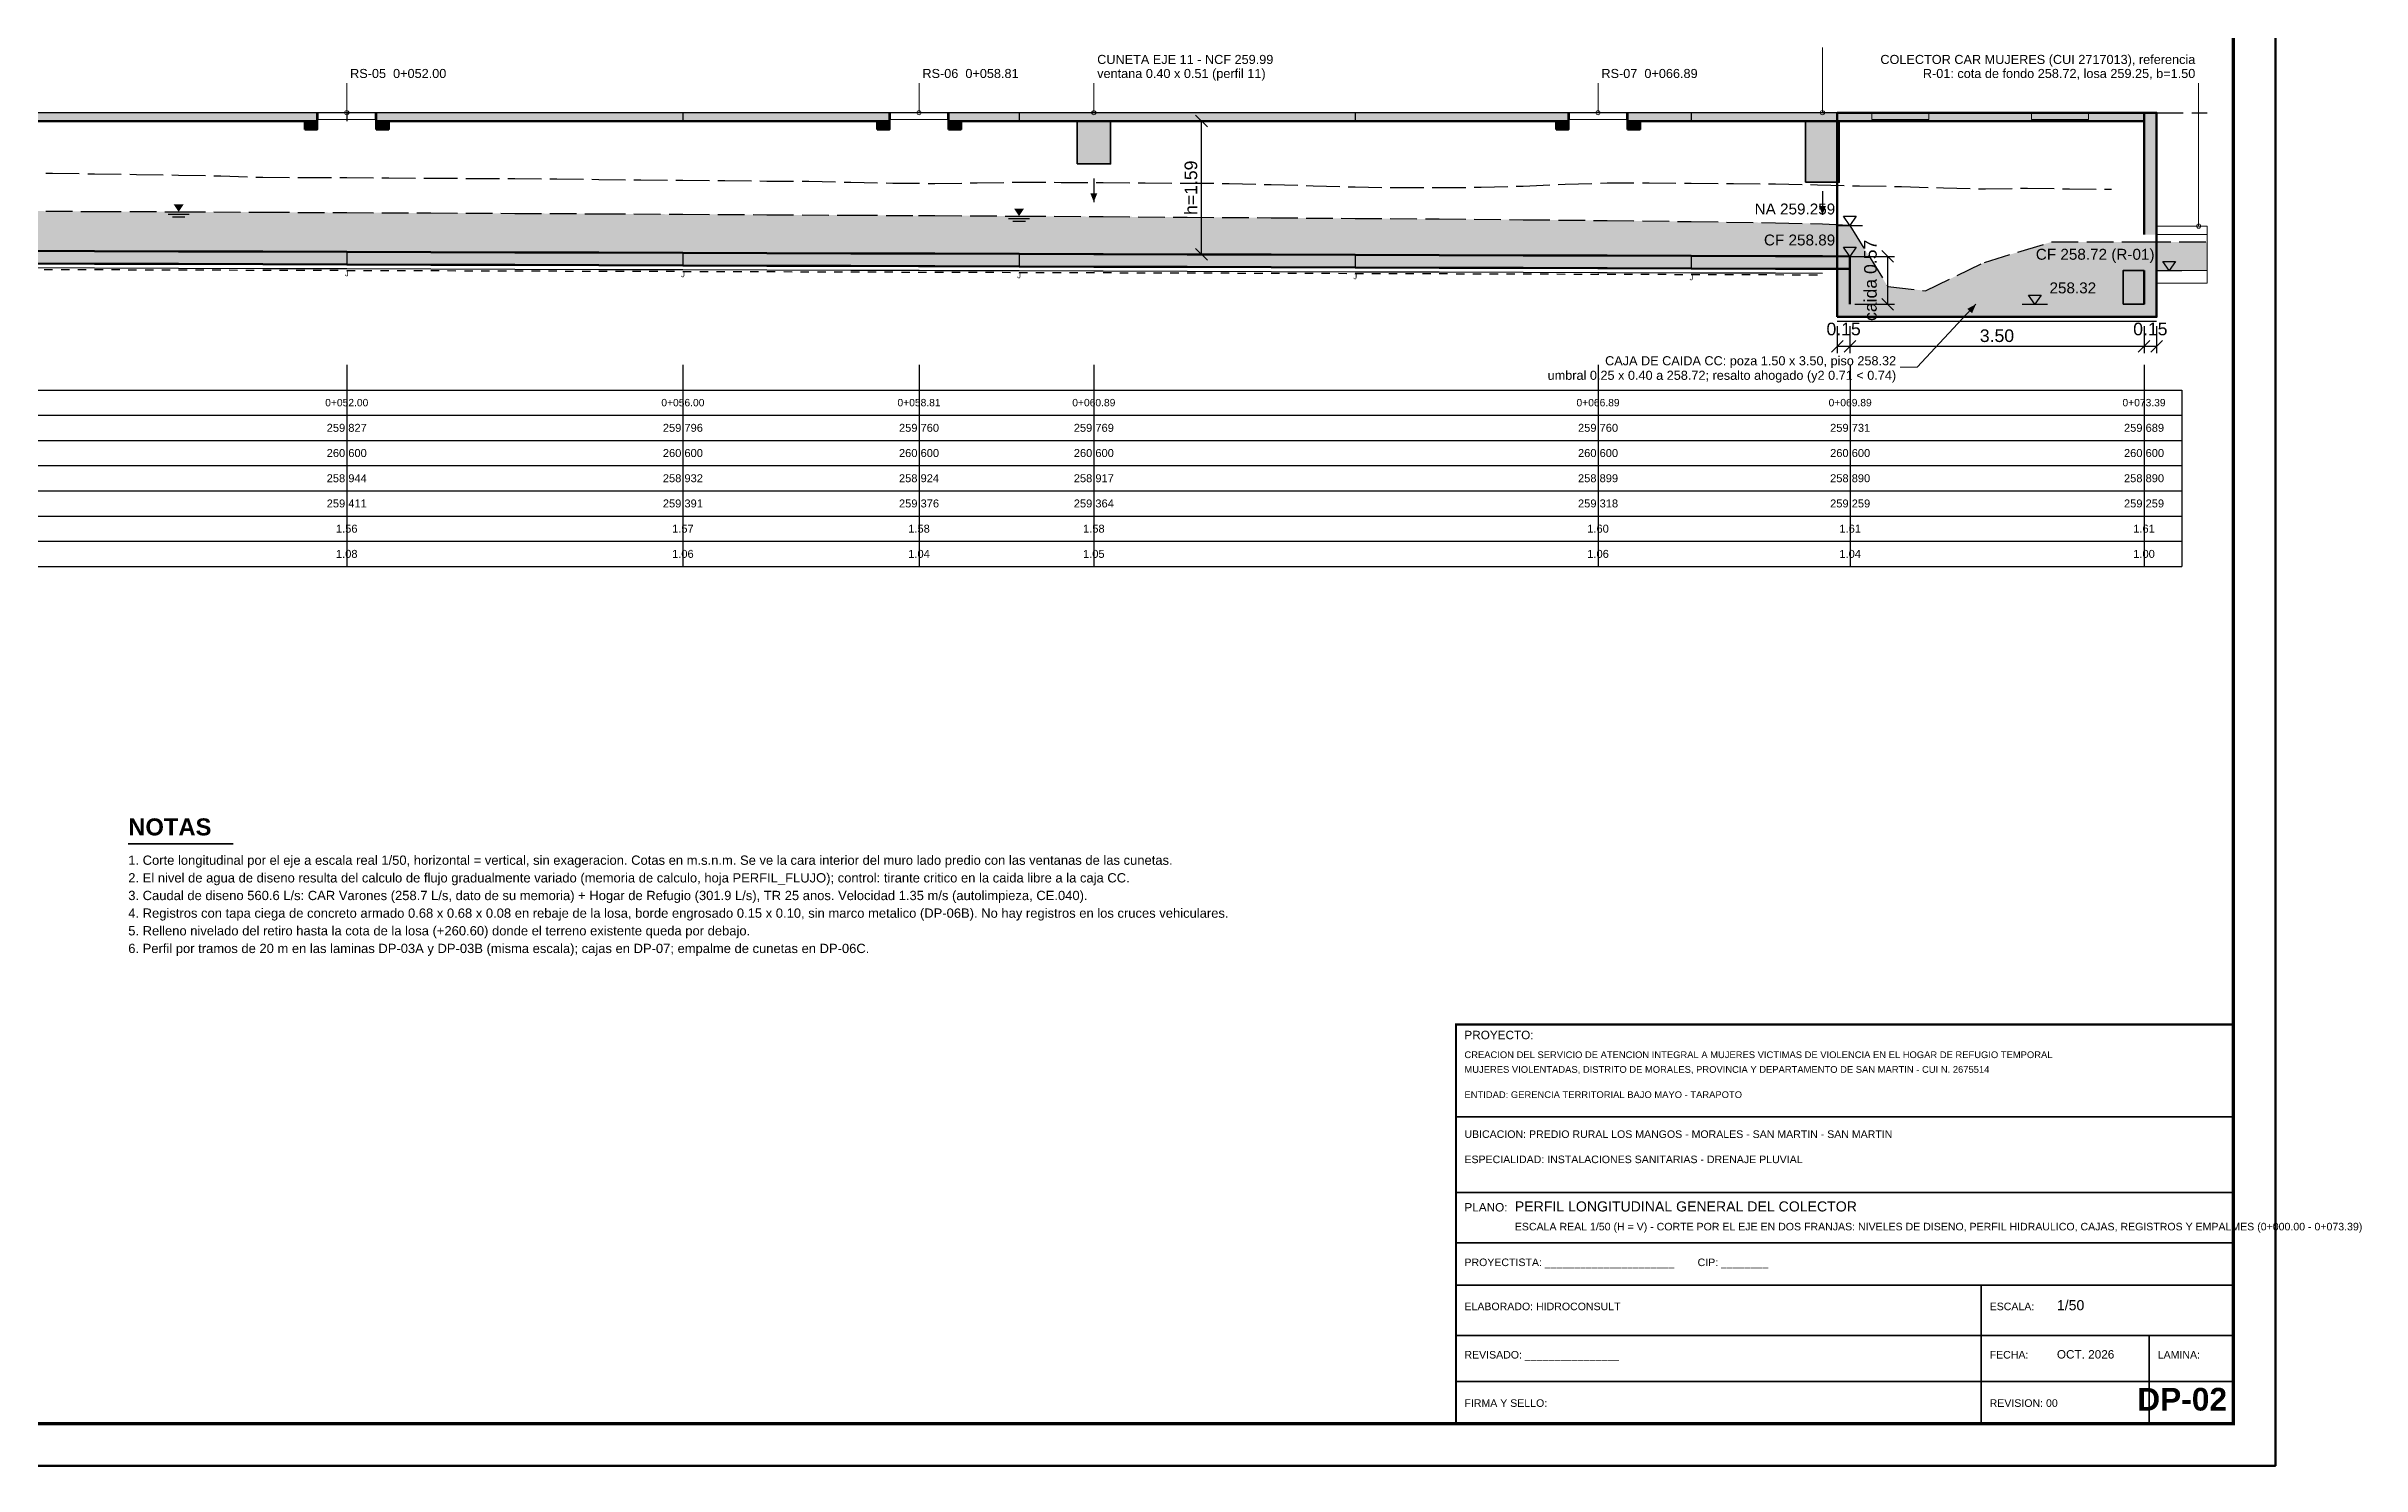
# Model space of a CAD drawing. Header units: metres. Extents: x 349021 to 349543, y 9281040 to 9281959.
# Drawn here: x 349256.5 to 349284.06, y 9281839.79 to 9281856.68 of the extents above; entities that cross this region are included whole.
import ezdxf
from ezdxf.enums import TextEntityAlignment as Align

# ---------------------------------------------------------------- set-up
doc = ezdxf.new("R2010")
doc.units = ezdxf.units.M
doc.header["$LTSCALE"] = 0.25
doc.linetypes.add('DASHED', pattern=[1.524, 1.27, -0.254])
doc.linetypes.add('HIDDEN', pattern=[0.375, 0.25, -0.125])
for name, color, linetype, lineweight in [('AGUA', 150, 'DASHED', 25), ('ARQ-BASE', 8, 'CONTINUOUS', 13), ('CONCRETO', 250, 'CONTINUOUS', 50), ('COTAS', 94, 'CONTINUOUS', 18), ('CUNETA', 3, 'CONTINUOUS', 35), ('LLAMADAS', 30, 'CONTINUOUS', 18), ('MARCO', 7, 'CONTINUOUS', 50), ('MARCO-METALICO', 32, 'CONTINUOUS', 40), ('POZA', 34, 'CONTINUOUS', 35), ('REGISTRO-TAPA', 30, 'CONTINUOUS', 18), ('ROTULO', 7, 'CONTINUOUS', 35), ('TERRENO', 7, 'CONTINUOUS', 30), ('TITULOS', 160, 'CONTINUOUS', 35)]:
    doc.layers.add(name, color=color, linetype=linetype, lineweight=lineweight)
for name, color, linetype, true_color in [('AGUA-RELLENO', 150, 'CONTINUOUS', 0xcde4f6), ('CONCRETO-ACHURADO', 8, 'CONTINUOUS', 0xe2e2e2), ('ISO-CUNETA', 94, 'CONTINUOUS', 0xa8d6a8)]:
    doc.layers.add(name, color=color, linetype=linetype, true_color=true_color)
for name, color, linetype in [('AGUA-SIMBOLO', 150, 'CONTINUOUS'), ('EXCAVACION', 8, 'HIDDEN'), ('FLUJO', 150, 'CONTINUOUS'), ('GUITARRA', 8, 'CONTINUOUS'), ('JUNTAS', 8, 'DASHED'), ('NIVELES', 7, 'CONTINUOUS'), ('PROGRESIVAS', 5, 'CONTINUOUS'), ('ROTULO-TEXTO', 7, 'CONTINUOUS'), ('SOLADO', 8, 'CONTINUOUS'), ('TERRENO-EXISTENTE', 8, 'DASHED'), ('TEXTOS', 7, 'CONTINUOUS'), ('TEXTOS-NOTAS', 7, 'CONTINUOUS')]:
    doc.layers.add(name, color=color, linetype=linetype)
doc.styles.get("Standard").update_dxf_attribs({"font": 'arial.ttf'})
doc.styles.add('TITULOS', font='arialbd.ttf')
doc.dimstyles.new('COT-50', dxfattribs={"dimscale": 0.05, "dimtxt": 3, "dimasz": 2.2, "dimexe": 1.6, "dimexo": 1.2, "dimgap": 1, "dimtad": 1, "dimzin": 0, "dimdsep": 46, "dimtxsty": 'Standard', "dimtsz": 1.4, "dimcen": 2.5, "dimclrd": 256, "dimclre": 256, "dimclrt": 7, "dimazin": 3, "dimtfac": 1, "dimtmove": 0, "dimatfit": 3})

# ---------------------------------------------------------------- blocks, each defined once
blk = doc.blocks.new('SIMB-AGUA')
at = {"layer": 'AGUA-SIMBOLO'}
for p, q in [((-2.5, -0.6), (2.5, -0.6)), ((-1.5, -1.2), (1.5, -1.2))]:
    blk.add_line(p, q, dxfattribs=at)
blk.add_solid([(0, 0), (-1.2, 1.8), (1.2, 1.8)], dxfattribs=at)
blk = doc.blocks.new('SIMB-FLECHA')
at = {"layer": 'FLUJO'}
blk.add_lwpolyline([(-4, 0), (4, 0)], dxfattribs=at)
blk.add_solid([(4, 0), (1, 1.2), (1, -1.2)], dxfattribs=at)
blk = doc.blocks.new('SIMB-NIVEL')
at = {"layer": 'NIVELES'}
blk.add_line((-3, 0), (3, 0), dxfattribs=at)
blk.add_lwpolyline([(0, 0), (-1.5, 2.2), (1.5, 2.2)], close=True, dxfattribs=at)

msp = doc.modelspace()

# ---------------------------------------------------------------- hatches: boundary and pattern name
at = {"layer": 'AGUA-RELLENO', "true_color": 0xcde4f6}
h = msp.add_hatch(color=7, dxfattribs=at)
h.dxf.hatch_style = 1
h.paths.add_polyline_path([(349244.08, 9281854.282), (349245.08, 9281854.279), (349246.08, 9281854.276), (349247.08, 9281854.273), (349247.12, 9281854.273), (349247.12, 9281854.273), (349248.08, 9281854.27), (349249.08, 9281854.267), (349249.12, 9281854.267), (349249.12, 9281854.267), (349250.08, 9281854.264), (349250.76, 9281854.262), (349251.08, 9281854.261), (349252.08, 9281854.258), (349253.08, 9281854.255), (349254.08, 9281854.252), (349255.08, 9281854.249), (349256.08, 9281854.246), (349257.08, 9281854.243), (349258.08, 9281854.24), (349259.08, 9281854.237), (349260.08, 9281854.234), (349261.08, 9281854.231), (349262.08, 9281854.228), (349263.08, 9281854.225), (349264.08, 9281854.222), (349265.08, 9281854.219), (349266.08, 9281854.216), (349266.885, 9281854.214), (349266.89, 9281854.214), (349267.08, 9281854.213), (349268.08, 9281854.21), (349268.97, 9281854.207), (349269.08, 9281854.207), (349270.08, 9281854.204), (349271.08, 9281854.201), (349272.08, 9281854.198), (349273.08, 9281854.195), (349274.08, 9281854.192), (349274.967, 9281854.189), (349274.97, 9281854.189), (349275.08, 9281854.189), (349276.08, 9281854.186), (349277.08, 9281854.183), (349277.64, 9281854.181), (349277.967, 9281854.18), (349277.967, 9281854.549), (349277.64, 9281854.568), (349277.08, 9281854.58), (349276.08, 9281854.595), (349275.08, 9281854.607), (349274.97, 9281854.608), (349274.967, 9281854.608), (349274.08, 9281854.616), (349273.08, 9281854.625), (349272.08, 9281854.632), (349271.08, 9281854.64), (349270.08, 9281854.646), (349269.08, 9281854.653), (349268.97, 9281854.654), (349268.08, 9281854.659), (349267.08, 9281854.665), (349266.89, 9281854.666), (349266.885, 9281854.666), (349266.08, 9281854.671), (349265.08, 9281854.676), (349264.08, 9281854.681), (349263.08, 9281854.687), (349262.08, 9281854.692), (349261.08, 9281854.697), (349260.08, 9281854.701), (349259.08, 9281854.706), (349258.08, 9281854.711), (349257.08, 9281854.715), (349256.08, 9281854.72), (349255.08, 9281854.724), (349254.08, 9281854.729), (349253.08, 9281854.733), (349252.08, 9281854.737), (349251.08, 9281854.741), (349250.76, 9281854.743), (349250.08, 9281854.746), (349249.12, 9281854.75), (349249.12, 9281854.75), (349249.08, 9281854.75), (349248.08, 9281854.754), (349247.12, 9281854.758), (349247.12, 9281854.758), (349247.08, 9281854.758), (349246.08, 9281854.762), (349245.08, 9281854.766), (349244.08, 9281854.77)])
h = msp.add_hatch(color=7, dxfattribs=at)
h.dxf.hatch_style = 1
h.paths.add_polyline_path([(349277.967, 9281853.61), (349281.217, 9281853.61), (349281.217, 9281854.01), (349282.217, 9281854.01), (349282.217, 9281854.352), (349281.467, 9281854.352), (349280.367, 9281854.352), (349279.567, 9281854.108), (349278.867, 9281853.771), (349278.417, 9281853.821), (349277.967, 9281854.549)])
at = {"layer": 'CONCRETO-ACHURADO', "true_color": 0xe2e2e2}
h = msp.add_hatch(color=7, dxfattribs=at)
h.dxf.hatch_style = 1
h.paths.add_polyline_path([(349251.11, 9281855.89), (349259.73, 9281855.89), (349259.73, 9281855.79), (349259.08, 9281855.79), (349258.08, 9281855.79), (349257.08, 9281855.79), (349256.08, 9281855.79), (349255.08, 9281855.79), (349254.08, 9281855.79), (349253.08, 9281855.79), (349252.08, 9281855.79), (349251.11, 9281855.79)])
h = msp.add_hatch(color=7, dxfattribs=at)
h.dxf.hatch_style = 1
h.paths.add_polyline_path([(349259.58, 9281855.69), (349259.73, 9281855.69), (349259.73, 9281855.79), (349259.58, 9281855.79)])
h = msp.add_hatch(color=7, dxfattribs=at)
h.dxf.hatch_style = 1
h.paths.add_polyline_path([(349260.43, 9281855.89), (349266.54, 9281855.89), (349266.54, 9281855.79), (349266.08, 9281855.79), (349265.08, 9281855.79), (349264.08, 9281855.79), (349263.08, 9281855.79), (349262.08, 9281855.79), (349261.08, 9281855.79), (349260.43, 9281855.79)])
h = msp.add_hatch(color=7, dxfattribs=at)
h.dxf.hatch_style = 1
h.paths.add_polyline_path([(349260.43, 9281855.69), (349260.58, 9281855.69), (349260.58, 9281855.79), (349260.43, 9281855.79)])
h = msp.add_hatch(color=7, dxfattribs=at)
h.dxf.hatch_style = 1
h.paths.add_polyline_path([(349266.39, 9281855.69), (349266.54, 9281855.69), (349266.54, 9281855.79), (349266.39, 9281855.79)])
h = msp.add_hatch(color=7, dxfattribs=at)
h.dxf.hatch_style = 1
h.paths.add_polyline_path([(349267.24, 9281855.89), (349274.62, 9281855.89), (349274.62, 9281855.79), (349274.08, 9281855.79), (349273.08, 9281855.79), (349272.08, 9281855.79), (349271.08, 9281855.79), (349270.08, 9281855.79), (349269.08, 9281855.79), (349268.97, 9281855.79), (349268.08, 9281855.79), (349267.24, 9281855.79)])
h = msp.add_hatch(color=7, dxfattribs=at)
h.dxf.hatch_style = 1
h.paths.add_polyline_path([(349267.24, 9281855.69), (349267.39, 9281855.69), (349267.39, 9281855.79), (349267.24, 9281855.79)])
h = msp.add_hatch(color=7, dxfattribs=at)
h.dxf.hatch_style = 1
h.paths.add_polyline_path([(349274.47, 9281855.69), (349274.62, 9281855.69), (349274.62, 9281855.79), (349274.47, 9281855.79)])
h = msp.add_hatch(color=7, dxfattribs=at)
h.dxf.hatch_style = 1
h.paths.add_polyline_path([(349275.32, 9281855.89), (349281.467, 9281855.89), (349281.467, 9281855.79), (349277.967, 9281855.79), (349277.64, 9281855.79), (349277.08, 9281855.79), (349276.08, 9281855.79), (349275.32, 9281855.79)])
h = msp.add_hatch(color=7, dxfattribs=at)
h.dxf.hatch_style = 1
h.paths.add_polyline_path([(349275.32, 9281855.69), (349275.47, 9281855.69), (349275.47, 9281855.79), (349275.32, 9281855.79)])
h = msp.add_hatch(color=7, dxfattribs=at)
h.dxf.hatch_style = 1
h.paths.add_polyline_path([(349278.317, 9281855.79), (349281.617, 9281855.79), (349281.617, 9281855.89), (349278.317, 9281855.89)])
h = msp.add_hatch(color=7, dxfattribs=at)
h.dxf.hatch_style = 1
h.paths.add_polyline_path([(349281.467, 9281854.44), (349281.617, 9281854.44), (349281.617, 9281855.89), (349281.467, 9281855.89)])
h = msp.add_hatch(color=7, dxfattribs=at)
h.dxf.hatch_style = 1
h.paths.add_polyline_path([(349244.08, 9281854.282), (349245.08, 9281854.279), (349246.08, 9281854.276), (349247.08, 9281854.273), (349247.12, 9281854.273), (349247.12, 9281854.273), (349248.08, 9281854.27), (349249.08, 9281854.267), (349249.12, 9281854.267), (349249.12, 9281854.267), (349250.08, 9281854.264), (349250.76, 9281854.262), (349251.08, 9281854.261), (349252.08, 9281854.258), (349253.08, 9281854.255), (349254.08, 9281854.252), (349255.08, 9281854.249), (349256.08, 9281854.246), (349257.08, 9281854.243), (349258.08, 9281854.24), (349259.08, 9281854.237), (349260.08, 9281854.234), (349261.08, 9281854.231), (349262.08, 9281854.228), (349263.08, 9281854.225), (349264.08, 9281854.222), (349265.08, 9281854.219), (349266.08, 9281854.216), (349266.885, 9281854.214), (349266.89, 9281854.214), (349267.08, 9281854.213), (349268.08, 9281854.21), (349268.97, 9281854.207), (349269.08, 9281854.207), (349270.08, 9281854.204), (349271.08, 9281854.201), (349272.08, 9281854.198), (349273.08, 9281854.195), (349274.08, 9281854.192), (349274.967, 9281854.189), (349274.97, 9281854.189), (349275.08, 9281854.189), (349276.08, 9281854.186), (349277.08, 9281854.183), (349277.64, 9281854.181), (349277.967, 9281854.18), (349277.967, 9281854.03), (349277.64, 9281854.031), (349277.08, 9281854.033), (349276.08, 9281854.036), (349275.08, 9281854.039), (349274.97, 9281854.039), (349274.967, 9281854.039), (349274.08, 9281854.042), (349273.08, 9281854.045), (349272.08, 9281854.048), (349271.08, 9281854.051), (349270.08, 9281854.054), (349269.08, 9281854.057), (349268.97, 9281854.057), (349268.08, 9281854.06), (349267.08, 9281854.063), (349266.89, 9281854.064), (349266.885, 9281854.064), (349266.08, 9281854.066), (349265.08, 9281854.069), (349264.08, 9281854.072), (349263.08, 9281854.075), (349262.08, 9281854.078), (349261.08, 9281854.081), (349260.08, 9281854.084), (349259.08, 9281854.087), (349258.08, 9281854.09), (349257.08, 9281854.093), (349256.08, 9281854.096), (349255.08, 9281854.099), (349254.08, 9281854.102), (349253.08, 9281854.105), (349252.08, 9281854.108), (349251.08, 9281854.111), (349250.76, 9281854.112), (349250.08, 9281854.114), (349249.12, 9281854.117), (349249.12, 9281854.117), (349249.08, 9281854.117), (349248.08, 9281854.12), (349247.12, 9281854.123), (349247.12, 9281854.123), (349247.08, 9281854.123), (349246.08, 9281854.126), (349245.08, 9281854.129), (349244.08, 9281854.132)])
h = msp.add_hatch(color=7, dxfattribs=at)
h.dxf.hatch_style = 1
h.paths.add_polyline_path([(349277.817, 9281853.61), (349277.967, 9281853.61), (349277.967, 9281854.03), (349277.817, 9281854.03)])
h = msp.add_hatch(color=7, dxfattribs=at)
h.dxf.hatch_style = 1
h.paths.add_polyline_path([(349281.217, 9281853.61), (349281.467, 9281853.61), (349281.467, 9281854.01), (349281.217, 9281854.01)])
h = msp.add_hatch(color=7, dxfattribs=at)
h.dxf.hatch_style = 1
h.paths.add_polyline_path([(349281.467, 9281853.61), (349281.617, 9281853.61), (349281.617, 9281854.01), (349281.467, 9281854.01)])
h = msp.add_hatch(color=7, dxfattribs=at)
h.dxf.hatch_style = 1
h.paths.add_polyline_path([(349277.817, 9281853.46), (349281.617, 9281853.46), (349281.617, 9281853.61), (349277.817, 9281853.61)])
at = {"layer": 'ISO-CUNETA', "true_color": 0xa8d6a8}
h = msp.add_hatch(color=7, dxfattribs=at)
h.dxf.hatch_style = 1
h.paths.add_polyline_path([(349268.77, 9281855.281), (349269.17, 9281855.281), (349269.17, 9281855.79), (349268.77, 9281855.79)])
h = msp.add_hatch(color=7, dxfattribs=at)
h.dxf.hatch_style = 1
h.paths.add_polyline_path([(349277.44, 9281855.063), (349277.84, 9281855.063), (349277.84, 9281855.79), (349277.44, 9281855.79)])

# ---------------------------------------------------------------- linework, layer by layer
at = {"layer": 'AGUA'}
for points in [[(349256.08, 9281854.72), (349257.08, 9281854.715), (349258.08, 9281854.711), (349259.08, 9281854.706), (349260.08, 9281854.701), (349261.08, 9281854.697), (349262.08, 9281854.692), (349263.08, 9281854.687), (349264.08, 9281854.681), (349265.08, 9281854.676), (349266.08, 9281854.671), (349266.885, 9281854.666), (349266.89, 9281854.666), (349267.08, 9281854.665), (349268.08, 9281854.659), (349268.97, 9281854.654), (349269.08, 9281854.653), (349270.08, 9281854.646), (349271.08, 9281854.64), (349272.08, 9281854.632), (349273.08, 9281854.625), (349274.08, 9281854.616), (349274.967, 9281854.608), (349274.97, 9281854.608), (349275.08, 9281854.607), (349276.08, 9281854.595), (349277.08, 9281854.58), (349277.64, 9281854.568), (349277.967, 9281854.549)], [(349277.967, 9281854.549), (349278.417, 9281853.821), (349278.867, 9281853.771), (349279.567, 9281854.108), (349280.367, 9281854.352), (349281.467, 9281854.352), (349282.217, 9281854.352)]]:
    msp.add_lwpolyline(points, dxfattribs=at)
at = {"layer": 'ARQ-BASE'}
for points in [[(349281.617, 9281853.86), (349282.217, 9281853.86), (349282.217, 9281854.54), (349281.617, 9281854.54)], [(349281.617, 9281854.01), (349282.217, 9281854.01), (349282.217, 9281854.44), (349281.617, 9281854.44)]]:
    msp.add_lwpolyline(points, close=True, dxfattribs=at)
at = {"layer": 'CONCRETO'}
for p, q in [((349259.73, 9281855.89), (349259.73, 9281855.79)), ((349260.43, 9281855.89), (349260.43, 9281855.79)), ((349266.54, 9281855.89), (349266.54, 9281855.79)), ((349267.24, 9281855.89), (349267.24, 9281855.79)), ((349274.62, 9281855.89), (349274.62, 9281855.79)), ((349275.32, 9281855.89), (349275.32, 9281855.79)), ((349281.467, 9281855.89), (349281.467, 9281855.79)), ((349281.467, 9281854.44), (349281.467, 9281855.79)), ((349277.967, 9281853.61), (349277.967, 9281854.18)), ((349281.467, 9281853.61), (349281.467, 9281854.01))]:
    msp.add_line(p, q, dxfattribs=at)
for points in [[(349251.11, 9281855.79), (349252.08, 9281855.79), (349253.08, 9281855.79), (349254.08, 9281855.79), (349255.08, 9281855.79), (349256.08, 9281855.79), (349257.08, 9281855.79), (349258.08, 9281855.79), (349259.08, 9281855.79), (349259.73, 9281855.79)], [(349260.43, 9281855.79), (349261.08, 9281855.79), (349262.08, 9281855.79), (349263.08, 9281855.79), (349264.08, 9281855.79), (349265.08, 9281855.79), (349266.08, 9281855.79), (349266.54, 9281855.79)], [(349267.24, 9281855.79), (349268.08, 9281855.79), (349268.97, 9281855.79), (349269.08, 9281855.79), (349270.08, 9281855.79), (349271.08, 9281855.79), (349272.08, 9281855.79), (349273.08, 9281855.79), (349274.08, 9281855.79), (349274.62, 9281855.79)], [(349275.32, 9281855.79), (349276.08, 9281855.79), (349277.08, 9281855.79), (349277.64, 9281855.79), (349277.967, 9281855.79), (349281.467, 9281855.79)], [(349256.08, 9281854.246), (349257.08, 9281854.243), (349258.08, 9281854.24), (349259.08, 9281854.237), (349260.08, 9281854.234), (349261.08, 9281854.231), (349262.08, 9281854.228), (349263.08, 9281854.225), (349264.08, 9281854.222), (349265.08, 9281854.219), (349266.08, 9281854.216), (349266.885, 9281854.214), (349266.89, 9281854.214), (349267.08, 9281854.213), (349268.08, 9281854.21), (349268.97, 9281854.207), (349269.08, 9281854.207), (349270.08, 9281854.204), (349271.08, 9281854.201), (349272.08, 9281854.198), (349273.08, 9281854.195), (349274.08, 9281854.192), (349274.967, 9281854.189), (349274.97, 9281854.189), (349275.08, 9281854.189), (349276.08, 9281854.186), (349277.08, 9281854.183), (349277.64, 9281854.181), (349277.967, 9281854.18)], [(349256.08, 9281854.096), (349257.08, 9281854.093), (349258.08, 9281854.09), (349259.08, 9281854.087), (349260.08, 9281854.084), (349261.08, 9281854.081), (349262.08, 9281854.078), (349263.08, 9281854.075), (349264.08, 9281854.072), (349265.08, 9281854.069), (349266.08, 9281854.066), (349266.885, 9281854.064), (349266.89, 9281854.064), (349267.08, 9281854.063), (349268.08, 9281854.06), (349268.97, 9281854.057), (349269.08, 9281854.057), (349270.08, 9281854.054), (349271.08, 9281854.051), (349272.08, 9281854.048), (349273.08, 9281854.045), (349274.08, 9281854.042), (349274.967, 9281854.039), (349274.97, 9281854.039), (349275.08, 9281854.039), (349276.08, 9281854.036), (349277.08, 9281854.033), (349277.64, 9281854.031), (349277.967, 9281854.03)]]:
    msp.add_lwpolyline(points, dxfattribs=at)
for points in [[(349259.58, 9281855.69), (349259.73, 9281855.69), (349259.73, 9281855.79), (349259.58, 9281855.79)], [(349260.43, 9281855.69), (349260.58, 9281855.69), (349260.58, 9281855.79), (349260.43, 9281855.79)], [(349266.39, 9281855.69), (349266.54, 9281855.69), (349266.54, 9281855.79), (349266.39, 9281855.79)], [(349267.24, 9281855.69), (349267.39, 9281855.69), (349267.39, 9281855.79), (349267.24, 9281855.79)], [(349274.47, 9281855.69), (349274.62, 9281855.69), (349274.62, 9281855.79), (349274.47, 9281855.79)], [(349275.32, 9281855.69), (349275.47, 9281855.69), (349275.47, 9281855.79), (349275.32, 9281855.79)], [(349277.817, 9281853.46), (349281.617, 9281853.46), (349281.617, 9281855.89), (349277.817, 9281855.89)]]:
    msp.add_lwpolyline(points, close=True, dxfattribs=at)
at = {"layer": 'CUNETA'}
for p, q in [((349268.77, 9281855.281), (349269.17, 9281855.281)), ((349277.44, 9281855.063), (349277.84, 9281855.063))]:
    msp.add_line(p, q, dxfattribs=at)
for points in [[(349268.77, 9281855.281), (349269.17, 9281855.281), (349269.17, 9281855.79), (349268.77, 9281855.79)], [(349277.44, 9281855.063), (349277.84, 9281855.063), (349277.84, 9281855.79), (349277.44, 9281855.79)]]:
    msp.add_lwpolyline(points, close=True, dxfattribs=at)
at = {"layer": 'EXCAVACION'}
msp.add_lwpolyline([(349244.08, 9281854.062), (349277.64, 9281853.961)], dxfattribs=at)
at = {"layer": 'GUITARRA'}
for p, q in [((349260.08, 9281852.89), (349260.08, 9281852.59)), ((349264.08, 9281852.89), (349264.08, 9281852.59)), ((349266.89, 9281852.89), (349266.89, 9281852.59)), ((349268.97, 9281852.89), (349268.97, 9281852.59)), ((349274.97, 9281852.89), (349274.97, 9281852.59)), ((349277.97, 9281852.89), (349277.97, 9281852.59)), ((349281.467, 9281852.89), (349281.467, 9281852.59)), ((349242.28, 9281852.59), (349281.917, 9281852.59)), ((349260.08, 9281852.59), (349260.08, 9281850.49)), ((349264.08, 9281852.59), (349264.08, 9281850.49)), ((349266.89, 9281852.59), (349266.89, 9281850.49)), ((349268.97, 9281852.59), (349268.97, 9281850.49)), ((349274.97, 9281852.59), (349274.97, 9281850.49)), ((349277.97, 9281852.59), (349277.97, 9281850.49)), ((349281.467, 9281852.59), (349281.467, 9281850.49)), ((349281.917, 9281852.59), (349281.917, 9281850.49)), ((349242.28, 9281852.29), (349281.917, 9281852.29)), ((349242.28, 9281851.99), (349281.917, 9281851.99)), ((349242.28, 9281851.69), (349281.917, 9281851.69)), ((349242.28, 9281851.39), (349281.917, 9281851.39)), ((349242.28, 9281851.09), (349281.917, 9281851.09)), ((349242.28, 9281850.79), (349281.917, 9281850.79)), ((349242.28, 9281850.49), (349281.917, 9281850.49))]:
    msp.add_line(p, q, dxfattribs=at)
at = {"layer": 'JUNTAS'}
for p, q in [((349260.08, 9281855.89), (349260.08, 9281855.79)), ((349264.08, 9281855.89), (349264.08, 9281855.79)), ((349268.08, 9281855.89), (349268.08, 9281855.79)), ((349272.08, 9281855.89), (349272.08, 9281855.79)), ((349276.08, 9281855.89), (349276.08, 9281855.79)), ((349260.08, 9281854.234), (349260.08, 9281854.084)), ((349264.08, 9281854.222), (349264.08, 9281854.072)), ((349268.08, 9281854.21), (349268.08, 9281854.06)), ((349272.08, 9281854.198), (349272.08, 9281854.048)), ((349276.08, 9281854.186), (349276.08, 9281854.036))]:
    msp.add_line(p, q, dxfattribs=at)
at = {"layer": 'LLAMADAS'}
for p, q in [((349277.64, 9281855.89), (349277.64, 9281856.665)), ((349260.08, 9281855.89), (349260.08, 9281856.24)), ((349266.89, 9281855.89), (349266.89, 9281856.24)), ((349268.97, 9281855.89), (349268.97, 9281856.24)), ((349274.97, 9281855.89), (349274.97, 9281856.24)), ((349282.117, 9281854.54), (349282.117, 9281856.24)), ((349278.767, 9281852.86), (349279.467, 9281853.61)), ((349278.567, 9281852.86), (349278.767, 9281852.86))]:
    msp.add_line(p, q, dxfattribs=at)
for centre in [(349260.08, 9281855.89), (349266.89, 9281855.89), (349268.97, 9281855.89), (349274.97, 9281855.89), (349277.64, 9281855.89), (349282.117, 9281854.54)]:
    msp.add_circle(centre, 0.025, dxfattribs=at)
msp.add_solid([(349279.467, 9281853.61), (349279.364, 9281853.556), (349279.42, 9281853.503)], dxfattribs=at)
at = {"layer": 'MARCO'}
msp.add_lwpolyline([(349240.98, 9281839.79), (349283.03, 9281839.79), (349283.03, 9281869.49), (349240.98, 9281869.49)], close=True, dxfattribs=at)
at = {"layer": 'MARCO', "const_width": 0.04}
msp.add_lwpolyline([(349242.23, 9281840.29), (349282.53, 9281840.29), (349282.53, 9281868.99), (349242.23, 9281868.99)], close=True, dxfattribs=at)
at = {"layer": 'MARCO-METALICO'}
for p, q in [((349259.73, 9281855.79), (349259.73, 9281855.89)), ((349260.43, 9281855.79), (349260.43, 9281855.89)), ((349266.54, 9281855.79), (349266.54, 9281855.89)), ((349267.24, 9281855.79), (349267.24, 9281855.89)), ((349274.62, 9281855.79), (349274.62, 9281855.89)), ((349275.32, 9281855.79), (349275.32, 9281855.89))]:
    msp.add_line(p, q, dxfattribs=at)
at = {"layer": 'POZA'}
msp.add_lwpolyline([(349281.217, 9281853.61), (349281.467, 9281853.61), (349281.467, 9281854.01), (349281.217, 9281854.01)], close=True, dxfattribs=at)
at = {"layer": 'REGISTRO-TAPA'}
for points in [[(349259.74, 9281855.81), (349260.42, 9281855.81), (349260.42, 9281855.89), (349259.74, 9281855.89)], [(349266.55, 9281855.81), (349267.23, 9281855.81), (349267.23, 9281855.89), (349266.55, 9281855.89)], [(349274.63, 9281855.81), (349275.31, 9281855.81), (349275.31, 9281855.89), (349274.63, 9281855.89)], [(349278.227, 9281855.81), (349278.907, 9281855.81), (349278.907, 9281855.89), (349278.227, 9281855.89)], [(349280.127, 9281855.81), (349280.807, 9281855.81), (349280.807, 9281855.89), (349280.127, 9281855.89)]]:
    msp.add_lwpolyline(points, close=True, dxfattribs=at)
at = {"layer": 'ROTULO'}
for p, q in [((349273.28, 9281843.94), (349282.53, 9281843.94)), ((349273.28, 9281843.04), (349282.53, 9281843.04)), ((349273.28, 9281842.44), (349282.53, 9281842.44)), ((349273.28, 9281841.94), (349282.53, 9281841.94)), ((349279.53, 9281841.94), (349279.53, 9281840.29)), ((349273.28, 9281841.34), (349282.53, 9281841.34)), ((349281.53, 9281841.34), (349281.53, 9281840.29)), ((349273.28, 9281840.79), (349282.53, 9281840.79))]:
    msp.add_line(p, q, dxfattribs=at)
at = {"layer": 'ROTULO', "const_width": 0.025}
msp.add_lwpolyline([(349273.28, 9281840.29), (349282.53, 9281840.29), (349282.53, 9281845.04), (349273.28, 9281845.04)], close=True, dxfattribs=at)
at = {"layer": 'SOLADO'}
for points in [[(349256.08, 9281854.046), (349257.08, 9281854.043), (349258.08, 9281854.04), (349259.08, 9281854.037), (349260.08, 9281854.034), (349261.08, 9281854.031), (349262.08, 9281854.028), (349263.08, 9281854.025), (349264.08, 9281854.022), (349265.08, 9281854.019), (349266.08, 9281854.016), (349266.885, 9281854.014), (349266.89, 9281854.014), (349267.08, 9281854.013), (349268.08, 9281854.01), (349268.97, 9281854.007), (349269.08, 9281854.007), (349270.08, 9281854.004), (349271.08, 9281854.001), (349272.08, 9281853.998), (349273.08, 9281853.995), (349274.08, 9281853.992), (349274.967, 9281853.989), (349274.97, 9281853.989), (349275.08, 9281853.989), (349276.08, 9281853.986), (349277.08, 9281853.983), (349277.64, 9281853.981)], [(349277.817, 9281853.41), (349281.617, 9281853.41)]]:
    msp.add_lwpolyline(points, dxfattribs=at)
at = {"layer": 'TERRENO', "const_width": 0.0175}
msp.add_lwpolyline([(349244.08, 9281855.89), (349281.467, 9281855.89)], dxfattribs=at)
at = {"layer": 'TERRENO-EXISTENTE'}
for points in [[(349281.617, 9281855.89), (349282.217, 9281855.89)], [(349256.08, 9281855.178), (349256.58, 9281855.169), (349257.08, 9281855.163), (349257.58, 9281855.156), (349258.08, 9281855.147), (349258.58, 9281855.137), (349259.08, 9281855.122), (349259.58, 9281855.119), (349260.08, 9281855.117), (349260.58, 9281855.114), (349261.08, 9281855.111), (349261.58, 9281855.108), (349262.08, 9281855.105), (349262.58, 9281855.102), (349263.08, 9281855.096), (349263.58, 9281855.09), (349264.08, 9281855.086), (349264.58, 9281855.082), (349265.08, 9281855.076), (349265.58, 9281855.074), (349266.08, 9281855.063), (349266.58, 9281855.053), (349267.08, 9281855.048), (349267.58, 9281855.055), (349268.08, 9281855.063), (349268.58, 9281855.061), (349269.08, 9281855.058), (349269.58, 9281855.055), (349270.08, 9281855.052), (349270.58, 9281855.048), (349271.08, 9281855.034), (349271.58, 9281855.021), (349272.08, 9281855.007), (349272.58, 9281854.998), (349273.08, 9281855), (349273.58, 9281855.002), (349274.08, 9281855.017), (349274.58, 9281855.038), (349275.08, 9281855.054), (349275.58, 9281855.054), (349276.08, 9281855.05), (349276.58, 9281855.047), (349277.08, 9281855.042), (349277.58, 9281855.033), (349278.08, 9281855.018), (349278.58, 9281855.012), (349279.08, 9281854.995), (349279.58, 9281854.983), (349280.08, 9281854.992), (349280.58, 9281854.984), (349281.08, 9281854.979)]]:
    msp.add_lwpolyline(points, dxfattribs=at)
at = {"layer": 'TITULOS'}
msp.add_line((349257.48, 9281847.19), (349258.73, 9281847.19), dxfattribs=at)

# ---------------------------------------------------------------- block references
at = {"xscale": 0.05, "yscale": 0.05}
for p in [(349258.08, 9281854.711), (349268.08, 9281854.659)]:
    msp.add_blockref('SIMB-AGUA', p, dxfattribs=at)
at = {"layer": 'FLUJO', "xscale": 0.034999999999999996, "yscale": 0.034999999999999996, "rotation": -90}
for p in [(349268.97, 9281854.967), (349277.64, 9281854.816)]:
    msp.add_blockref('SIMB-FLECHA', p, dxfattribs=at)
at = {"layer": 'NIVELES', "xscale": 0.05, "yscale": 0.05}
for p in [(349277.967, 9281854.549), (349277.967, 9281854.18), (349281.767, 9281854.01), (349280.167, 9281853.61)]:
    msp.add_blockref('SIMB-NIVEL', p, dxfattribs=at)

# ---------------------------------------------------------------- texts
at = {"layer": 'JUNTAS'}
for p in [(349260.08, 9281854.009), (349264.08, 9281853.997), (349268.08, 9281853.985), (349272.08, 9281853.973), (349276.08, 9281853.961)]:
    msp.add_text('J', height=0.065, dxfattribs=at).set_placement(p, align=Align.TOP_CENTER)
at = {"layer": 'NIVELES'}
for s, p in [('NA 259.259', (349277.792, 9281854.679)), ('CF 258.89', (349277.792, 9281854.31)), ('CF 258.72 (R-01)', (349281.592, 9281854.14))]:
    msp.add_text(s, height=0.13, dxfattribs=at).set_placement(p, align=Align.RIGHT)
msp.add_text('258.32', height=0.13, dxfattribs=at).set_placement((349280.342, 9281853.74))
at = {"layer": 'PROGRESIVAS'}
for s, p in [('0+052.00', (349260.08, 9281852.44)), ('0+056.00', (349264.08, 9281852.44)), ('0+058.81', (349266.89, 9281852.44)), ('0+060.89', (349268.97, 9281852.44)), ('0+066.89', (349274.97, 9281852.44)), ('0+069.89', (349277.97, 9281852.44)), ('0+073.39', (349281.467, 9281852.44))]:
    msp.add_text(s, height=0.0875, dxfattribs=at).set_placement(p, align=Align.MIDDLE_CENTER)
at = {"layer": 'ROTULO-TEXTO'}
for s, height, p in [('PROYECTO:', 0.1, (349273.38, 9281844.865)), ('CREACION DEL SERVICIO DE ATENCION INTEGRAL A MUJERES VICTIMAS DE VIOLENCIA EN EL HOGAR DE REFUGIO TEMPORAL', 0.08, (349273.38, 9281844.64)), ('MUJERES VIOLENTADAS, DISTRITO DE MORALES, PROVINCIA Y DEPARTAMENTO DE SAN MARTIN - CUI N. 2675514', 0.08, (349273.38, 9281844.465)), ('ENTIDAD: GERENCIA TERRITORIAL BAJO MAYO - TARAPOTO', 0.08, (349273.38, 9281844.165)), ('UBICACION: PREDIO RURAL LOS MANGOS - MORALES - SAN MARTIN - SAN MARTIN', 0.09, (349273.38, 9281843.69)), ('ESPECIALIDAD: INSTALACIONES SANITARIAS - DRENAJE PLUVIAL', 0.09, (349273.38, 9281843.39)), ('PLANO:', 0.1, (349273.38, 9281842.815)), ('PERFIL LONGITUDINAL GENERAL DEL COLECTOR', 0.12, (349273.98, 9281842.815)), ('ESCALA REAL 1/50 (H = V) - CORTE POR EL EJE EN DOS FRANJAS: NIVELES DE DISENO, PERFIL HIDRAULICO, CAJAS, REGISTROS Y EMPALMES (0+000.00 - 0+073.39)', 0.09, (349273.98, 9281842.59)), ('PROYECTISTA: ______________________        CIP: ________', 0.09, (349273.38, 9281842.165)), ('ELABORADO: HIDROCONSULT', 0.09, (349273.38, 9281841.64)), ('ESCALA:', 0.09, (349279.63, 9281841.64)), ('1/50', 0.12, (349280.43, 9281841.64)), ('REVISADO: ________________', 0.09, (349273.38, 9281841.065)), ('FECHA:', 0.09, (349279.63, 9281841.065)), ('OCT. 2026', 0.1, (349280.43, 9281841.065)), ('LAMINA:', 0.09, (349281.63, 9281841.065)), ('FIRMA Y SELLO:', 0.09, (349273.38, 9281840.49)), ('REVISION: 00', 0.09, (349279.63, 9281840.49))]:
    msp.add_text(s, height=height, dxfattribs=at).set_placement(p)
at = {"layer": 'TEXTOS', "color": 94}
for s, p in [('CUNETA EJE 11 - NCF 259.99', (349269.01, 9281856.437)), ('ventana 0.40 x 0.51 (perfil 11)', (349269.01, 9281856.27))]:
    msp.add_text(s, height=0.108, dxfattribs=at).set_placement(p, align=Align.BOTTOM_LEFT)
at = {"layer": 'TEXTOS', "color": 8}
for s, p in [('COLECTOR CAR MUJERES (CUI 2717013), referencia', (349282.077, 9281856.437)), ('R-01: cota de fondo 258.72, losa 259.25, b=1.50', (349282.077, 9281856.27))]:
    msp.add_text(s, height=0.108, dxfattribs=at).set_placement(p, align=Align.BOTTOM_RIGHT)
at = {"layer": 'TEXTOS', "color": 30}
for s, p in [('RS-05  0+052.00', (349260.12, 9281856.27)), ('RS-06  0+058.81', (349266.93, 9281856.27)), ('RS-07  0+066.89', (349275.01, 9281856.27))]:
    msp.add_text(s, height=0.108, dxfattribs=at).set_placement(p, align=Align.BOTTOM_LEFT)
at = {"layer": 'TEXTOS'}
for s, p in [('CAJA DE CAIDA CC: poza 1.50 x 3.50, piso 258.32', (349278.517, 9281852.884)), ('umbral 0.25 x 0.40 a 258.72; resalto ahogado (y2 0.71 < 0.74)', (349278.517, 9281852.711))]:
    msp.add_text(s, height=0.108, dxfattribs=at).set_placement(p, align=Align.RIGHT)
for s, p in [('259.827', (349260.08, 9281852.14)), ('259.796', (349264.08, 9281852.14)), ('259.760', (349266.89, 9281852.14)), ('259.769', (349268.97, 9281852.14)), ('259.760', (349274.97, 9281852.14)), ('259.731', (349277.97, 9281852.14)), ('259.689', (349281.467, 9281852.14)), ('260.600', (349260.08, 9281851.84)), ('260.600', (349264.08, 9281851.84)), ('260.600', (349266.89, 9281851.84)), ('260.600', (349268.97, 9281851.84)), ('260.600', (349274.97, 9281851.84)), ('260.600', (349277.97, 9281851.84)), ('260.600', (349281.467, 9281851.84)), ('258.944', (349260.08, 9281851.54)), ('258.932', (349264.08, 9281851.54)), ('258.924', (349266.89, 9281851.54)), ('258.917', (349268.97, 9281851.54)), ('258.899', (349274.97, 9281851.54)), ('258.890', (349277.97, 9281851.54)), ('258.890', (349281.467, 9281851.54)), ('259.411', (349260.08, 9281851.24)), ('259.391', (349264.08, 9281851.24)), ('259.376', (349266.89, 9281851.24)), ('259.364', (349268.97, 9281851.24)), ('259.318', (349274.97, 9281851.24)), ('259.259', (349277.97, 9281851.24)), ('259.259', (349281.467, 9281851.24)), ('1.56', (349260.08, 9281850.94)), ('1.57', (349264.08, 9281850.94)), ('1.58', (349266.89, 9281850.94)), ('1.58', (349268.97, 9281850.94)), ('1.60', (349274.97, 9281850.94)), ('1.61', (349277.97, 9281850.94)), ('1.61', (349281.467, 9281850.94)), ('1.08', (349260.08, 9281850.64)), ('1.06', (349264.08, 9281850.64)), ('1.04', (349266.89, 9281850.64)), ('1.05', (349268.97, 9281850.64)), ('1.06', (349274.97, 9281850.64)), ('1.04', (349277.97, 9281850.64)), ('1.00', (349281.467, 9281850.64))]:
    msp.add_text(s, height=0.0945, dxfattribs=at).set_placement(p, align=Align.MIDDLE_CENTER)
at = {"layer": 'TEXTOS-NOTAS'}
for s, p in [('2. El nivel de agua de diseno resulta del calculo de flujo gradualmente variado (memoria de calculo, hoja PERFIL_FLUJO); control: tirante critico en la caida libre a la caja CC.', (349257.48, 9281846.73)), ('1. Corte longitudinal por el eje a escala real 1/50, horizontal = vertical, sin exageracion. Cotas en m.s.n.m. Se ve la cara interior del muro lado predio con las ventanas de las cunetas.', (349257.48, 9281846.94)), ('3. Caudal de diseno 560.6 L/s: CAR Varones (258.7 L/s, dato de su memoria) + Hogar de Refugio (301.9 L/s), TR 25 anos. Velocidad 1.35 m/s (autolimpieza, CE.040).', (349257.48, 9281846.52)), ('4. Registros con tapa ciega de concreto armado 0.68 x 0.68 x 0.08 en rebaje de la losa, borde engrosado 0.15 x 0.10, sin marco metalico (DP-06B). No hay registros en los cruces vehiculares.', (349257.48, 9281846.31)), ('5. Relleno nivelado del retiro hasta la cota de la losa (+260.60) donde el terreno existente queda por debajo.', (349257.48, 9281846.1)), ('6. Perfil por tramos de 20 m en las laminas DP-03A y DP-03B (misma escala); cajas en DP-07; empalme de cunetas en DP-06C.', (349257.48, 9281845.89))]:
    msp.add_text(s, height=0.1105, dxfattribs=at).set_placement(p)
at = {"layer": 'TITULOS', "style": 'TITULOS'}
msp.add_text('NOTAS', height=0.2025, dxfattribs=at).set_placement((349257.48, 9281847.29))
msp.add_text('DP-02', height=0.27, dxfattribs=at).set_placement((349282.455, 9281840.365), align=Align.BOTTOM_RIGHT)

# ---------------------------------------------------------------- dimensions: what is measured, and where the dimension line sits
at = {"layer": 'COTAS'}
for base, p1, p2, text in [((349270.251, 9281854.203), (349270.251, 9281854.203), (349270.251, 9281855.79), 'h=1.59'), ((349278.417, 9281853.61), (349277.967, 9281853.61), (349277.967, 9281854.18), 'caida 0.57')]:
    msp.add_linear_dim(base=base, p1=p1, p2=p2, angle=90, text=text, dimstyle='COT-50', dxfattribs=at).render()
for base, p1, p2 in [((349277.817, 9281853.11), (349277.817, 9281853.41), (349277.967, 9281853.41)), ((349281.467, 9281853.11), (349281.467, 9281853.41), (349281.617, 9281853.41))]:
    msp.add_linear_dim(base=base, p1=p1, p2=p2, dimstyle='COT-50', dxfattribs=at).render()
msp.add_linear_dim(base=(349277.967, 9281853.11), p1=(349277.967, 9281853.41), p2=(349281.467, 9281853.41), text='3.50', dimstyle='COT-50', dxfattribs=at).render()

doc.saveas('drawing.dxf')
